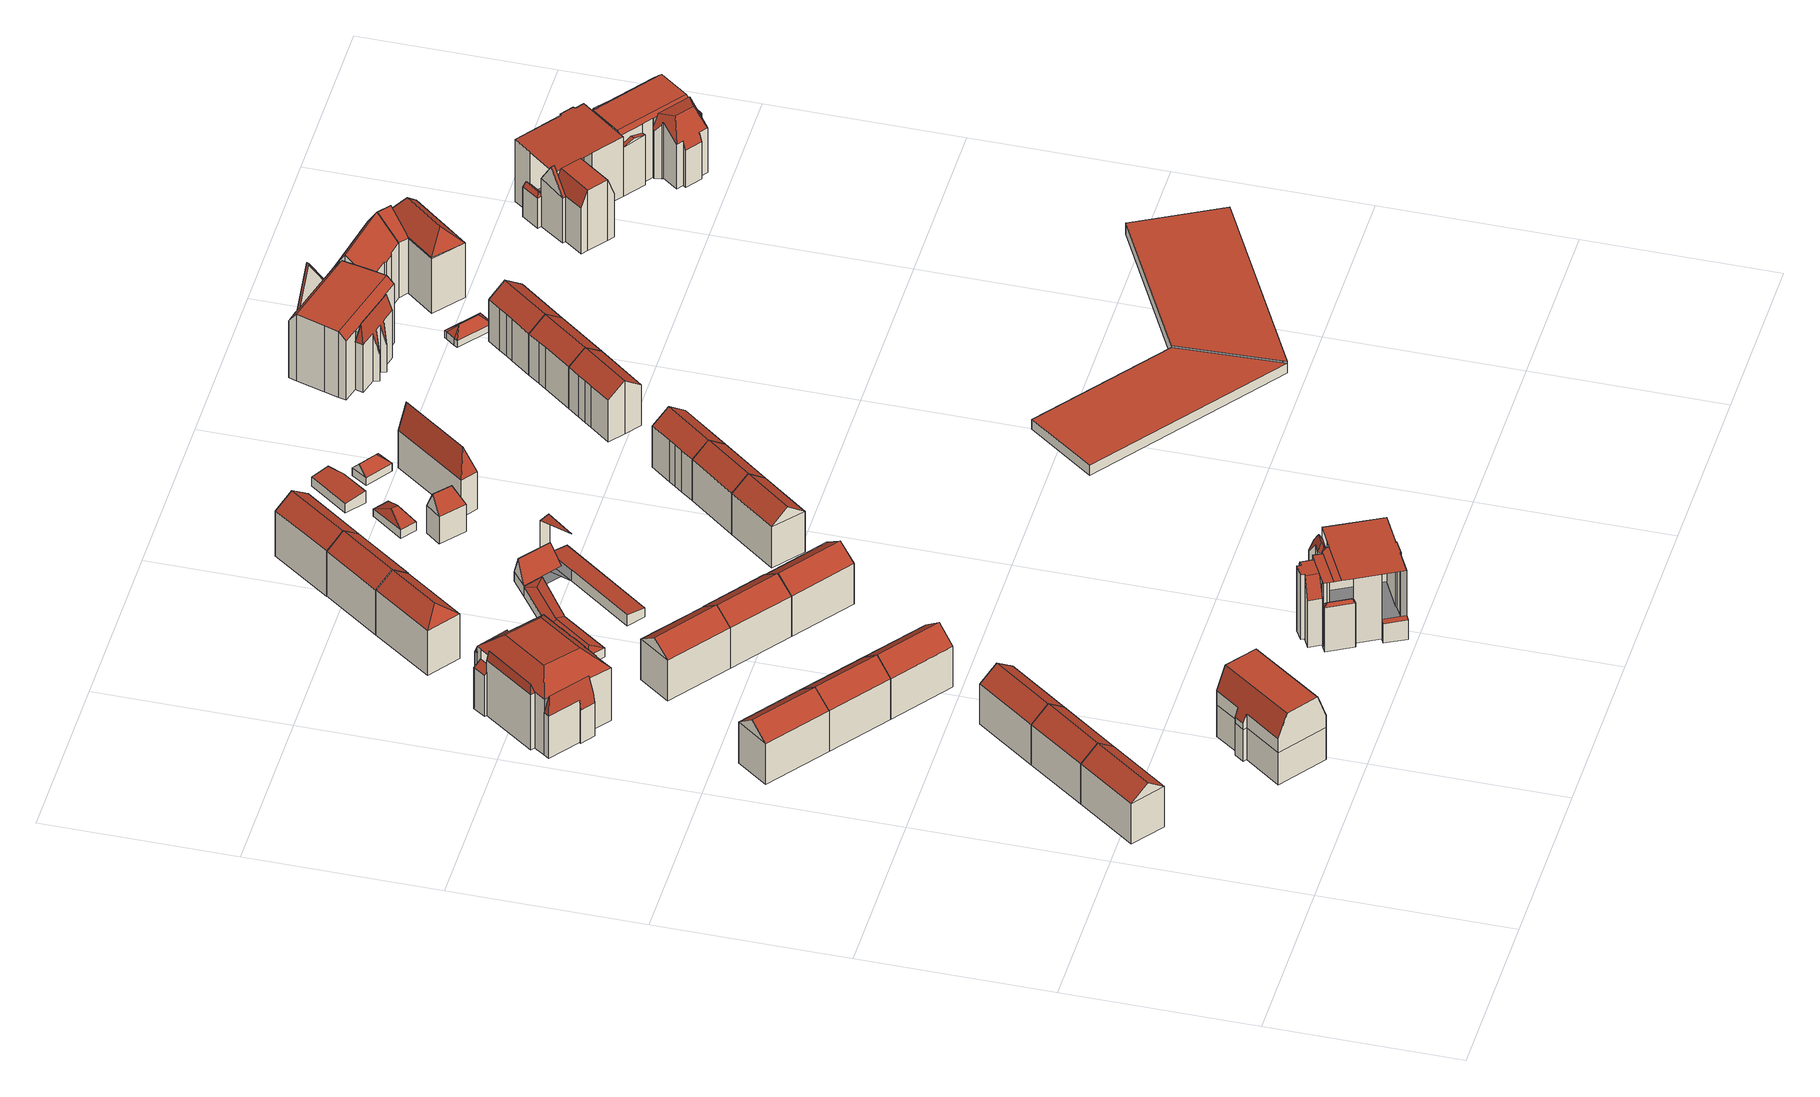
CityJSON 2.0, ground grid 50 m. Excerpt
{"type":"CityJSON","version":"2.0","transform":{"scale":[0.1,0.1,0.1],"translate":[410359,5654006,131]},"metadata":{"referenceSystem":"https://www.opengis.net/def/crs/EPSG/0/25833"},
"CityObjects":{
"building1":{"type":"Building","attributes":{"Dachtyp_tdc":"tdcGableRoof","Gemeindeschluessel":14612000,"Dachneigung":36.2,"QualitaetDacherkennung":85,"Geometrietyp2DReferenz":"3000","measuredHeight":16.13,"function":"31001_9998","roofType":"3100"},"geometry":[{"type":"Solid","lod":"2","boundaries":[[[[0,1,2,3]],[[1,4,5,2]],[[4,6,7,5]],[[6,0,3,7]],[[4,1,8]],[[0,6,9]],[[1,0,9,8]],[[6,4,8,9]],[[3,2,5,7]]]],"semantics":{"surfaces":[{"type":"WallSurface"},{"type":"RoofSurface"},{"type":"GroundSurface"}],"values":[[0,0,0,0,0,0,1,1,2]]}}]},
"building2":{"type":"Building","attributes":{"Dachtyp_tdc":"tdcGableRoof","Gemeindeschluessel":14612000,"Dachneigung":36.08,"QualitaetDacherkennung":81,"Geometrietyp2DReferenz":"3000","measuredHeight":16.12,"function":"31001_9998","roofType":"3100"},"geometry":[{"type":"Solid","lod":"2","boundaries":[[[[1,10,11,2]],[[10,12,13,11]],[[12,4,5,13]],[[4,1,2,5]],[[12,10,14]],[[1,4,8]],[[10,1,8,14]],[[4,12,14,8]],[[2,11,13,5]]]],"semantics":{"surfaces":[{"type":"WallSurface"},{"type":"RoofSurface"},{"type":"GroundSurface"}],"values":[[0,0,0,0,0,0,1,1,2]]}}]},
"building3":{"type":"Building","attributes":{"Dachtyp_tdc":"tdcFreeFormRoof","Gemeindeschluessel":14612000,"Dachneigung":0.012,"QualitaetDacherkennung":54,"Geometrietyp2DReferenz":"3000","measuredHeight":20.59,"function":"31001_9998","roofType":"5000"},"geometry":[{"type":"Solid","lod":"2","boundaries":[[[[15,16,17,18]],[[16,19,20,17]],[[19,21,22,20]],[[21,23,24,22]],[[23,25,26,24]],[[25,27,28,26]],[[27,29,30,28]],[[29,31,32,30]],[[31,33,34,32]],[[33,35,36,34]],[[35,37,38,36]],[[37,15,18,38]],[[39,40,41,42,43,44,45,46]],[[47,48,49,50,51,52,53,19]],[[50,43,42,51]],[[19,53,21]],[[21,53,52,23]],[[23,52,51,42,41,25]],[[37,49,48,15]],[[35,44,43,50,49,37]],[[15,48,47,16]],[[16,47,19]],[[31,46,45,33]],[[29,39,46,31]],[[33,45,44,35]],[[25,41,40,27]],[[27,40,39,29]],[[18,17,20,22,24,26,28,30,32,34,36,38]]]],"semantics":{"surfaces":[{"type":"WallSurface"},{"type":"RoofSurface"},{"type":"GroundSurface"}],"values":[[0,0,0,0,0,0,0,0,0,0,0,0,1,1,1,0,0,0,0,0,0,0,0,0,0,0,0,2]]}}]},
"building4":{"type":"Building","attributes":{"Dachtyp_tdc":"tdcGableRoof","Gemeindeschluessel":14612000,"Dachneigung":37.92,"QualitaetDacherkennung":75,"Geometrietyp2DReferenz":"3000","measuredHeight":16.54,"function":"31001_9998","roofType":"3100"},"geometry":[{"type":"Solid","lod":"2","boundaries":[[[[54,55,56,57]],[[55,58,59,56]],[[58,60,61,59]],[[60,54,57,61]],[[58,55,62]],[[54,60,63]],[[55,54,63,62]],[[60,58,62,63]],[[57,56,59,61]]]],"semantics":{"surfaces":[{"type":"WallSurface"},{"type":"RoofSurface"},{"type":"GroundSurface"}],"values":[[0,0,0,0,0,0,1,1,2]]}}]},
"building5":{"type":"Building","attributes":{"Dachtyp_tdc":"tdcGableRoof","Gemeindeschluessel":14612000,"Dachneigung":35.98,"QualitaetDacherkennung":76,"Geometrietyp2DReferenz":"3000","measuredHeight":16.14,"function":"31001_9998","roofType":"3100"},"geometry":[{"type":"Solid","lod":"2","boundaries":[[[[10,64,65,11]],[[64,66,67,65]],[[66,12,13,67]],[[12,10,11,13]],[[66,64,68]],[[10,12,69]],[[64,10,69,68]],[[12,66,68,69]],[[11,65,67,13]]]],"semantics":{"surfaces":[{"type":"WallSurface"},{"type":"RoofSurface"},{"type":"GroundSurface"}],"values":[[0,0,0,0,0,0,1,1,2]]}}]},
"building6":{"type":"Building","attributes":{"Dachtyp_tdc":"tdcGableRoof","Gemeindeschluessel":14612000,"Dachneigung":37.83,"QualitaetDacherkennung":79,"Geometrietyp2DReferenz":"3000","measuredHeight":16.52,"function":"31001_9998","roofType":"3100"},"geometry":[{"type":"Solid","lod":"2","boundaries":[[[[60,70,71,61]],[[70,72,73,71]],[[72,74,57,73]],[[74,60,61,57]],[[72,70,75]],[[60,74,76]],[[70,60,76,75]],[[74,72,75,76]],[[61,71,73,57]]]],"semantics":{"surfaces":[{"type":"WallSurface"},{"type":"RoofSurface"},{"type":"GroundSurface"}],"values":[[0,0,0,0,0,0,1,1,2]]}}]},
"building7":{"type":"Building","attributes":{"Gemeindeschluessel":14612000,"Geometrietyp2DReferenz":"3000","function":"31001_9998","roofType":"9999"},"children":["building7-1","building7-2","building7-3","building7-4","building7-5"]},
"building7-1":{"type":"BuildingPart","attributes":{"Dachtyp_tdc":"tdcPolyFlatRoof","Dachneigung":38.33,"QualitaetDacherkennung":28,"Geometrietyp2DReferenz":"3000","measuredHeight":14.2,"roofType":"2100"},"parents":["building7"],"geometry":[{"type":"MultiSurface","lod":"2","boundaries":[[[77,78,79,80]],[[81,82,83,84]],[[82,77,80,83]],[[82,81,85,78,77]],[[80,79,86,84,83]]],"semantics":{"surfaces":[{"type":"WallSurface"},{"type":"RoofSurface"},{"type":"GroundSurface"}],"values":[0,0,0,1,2]}}]},
"building7-2":{"type":"BuildingPart","attributes":{"Dachtyp_tdc":"tdcFreeFormRoof","Dachneigung":75.48,"QualitaetDacherkennung":21,"Geometrietyp2DReferenz":"3000","measuredHeight":19.53,"roofType":"5000"},"parents":["building7"],"geometry":[{"type":"MultiSurface","lod":"2","boundaries":[[[87,88,89,90]],[[88,91,81,84,89]],[[92,91,88,93]],[[93,88,87]],[[87,94,92,93]],[[91,92,94]],[[89,84,86,90]]],"semantics":{"surfaces":[{"type":"WallSurface"},{"type":"RoofSurface"},{"type":"GroundSurface"}],"values":[0,0,1,1,1,0,2]}}]},
"building7-3":{"type":"BuildingPart","attributes":{"Dachtyp_tdc":"tdcFreeFormRoof","Dachneigung":81.2,"QualitaetDacherkennung":22,"Geometrietyp2DReferenz":"3000","measuredHeight":18.34,"roofType":"5000"},"parents":["building7"],"geometry":[{"type":"MultiSurface","lod":"2","boundaries":[[[95,96,97,98]],[[96,99,100,97]],[[99,101,102,100]],[[101,103,104,102]],[[105,106,107,108]],[[106,95,98,107]],[[103,101,109]],[[101,99,96,95,106,110,109]],[[106,105,110]],[[105,103,109,110]],[[98,97,100,102,104,108,107]]],"semantics":{"surfaces":[{"type":"WallSurface"},{"type":"RoofSurface"},{"type":"GroundSurface"}],"values":[0,0,0,0,0,0,1,1,1,1,2]}}]},
"building7-4":{"type":"BuildingPart","attributes":{"Dachtyp_tdc":"tdcCutTentRoof","Dachneigung":2.77,"QualitaetDacherkennung":25,"Geometrietyp2DReferenz":"3000","measuredHeight":21.3,"roofType":"9999"},"parents":["building7"],"geometry":[{"type":"MultiSurface","lod":"2","boundaries":[[[111,87,90]],[[112,79,78]],[[112,113,114,79]],[[113,115,114]],[[116,117,118,119,120]],[[117,121,122,118]],[[121,123,124,122]],[[123,125,126,124]],[[125,127,128,126]],[[127,129,130,128]],[[129,131,132,130]],[[131,133,134,132]],[[133,135,136,134]],[[135,137,138,136]],[[137,139,140,138]],[[139,141,142,140]],[[141,143,144,142]],[[143,145,146,144]],[[145,147,105,108,146]],[[148,111,90,104,103]],[[113,112,149,111,148,150,151]],[[117,116,113,151,152]],[[145,143,141,139,137,135,133,131,129,127,125,123,121,117,152,153]],[[148,147,145,153,150]],[[153,152,151,150]],[[90,86,79,114,119,118,122,124,126,128,130,132,134,136,138,140,142,144,146,108,104]]],"semantics":{"surfaces":[{"type":"WallSurface"},{"type":"RoofSurface"},{"type":"GroundSurface"}],"values":[0,0,0,0,0,0,0,0,0,0,0,0,0,0,0,0,0,0,0,0,1,1,1,1,1,2]}}]},
"building7-5":{"type":"BuildingPart","attributes":{"Dachtyp_tdc":"tdcFreeFormRoof","Dachneigung":77.14,"QualitaetDacherkennung":26,"Geometrietyp2DReferenz":"3000","measuredHeight":16.93,"roofType":"5000"},"parents":["building7"],"geometry":[{"type":"MultiSurface","lod":"2","boundaries":[[[154,120,119,155]],[[115,156,157,114]],[[156,154,155,157]],[[158,120,154]],[[159,158,154,156]],[[156,115,159]],[[115,120,158,159]],[[155,119,114,157]]],"semantics":{"surfaces":[{"type":"WallSurface"},{"type":"RoofSurface"},{"type":"GroundSurface"}],"values":[0,0,0,1,1,1,1,2]}}]},
"building8":{"type":"Building","attributes":{"Dachtyp_tdc":"tdcGableRoof","Gemeindeschluessel":14612000,"Dachneigung":37.75,"QualitaetDacherkennung":77,"Geometrietyp2DReferenz":"3000","measuredHeight":16.49,"function":"31001_9998","roofType":"3100"},"geometry":[{"type":"Solid","lod":"2","boundaries":[[[[160,70,75,161]],[[72,162,161,75]],[[163,164,165,166]],[[70,160,164,163]],[[160,162,165,164]],[[162,72,166,165]],[[72,70,163,166]],[[162,160,161]],[[70,72,75]]]],"semantics":{"surfaces":[{"type":"RoofSurface"},{"type":"GroundSurface"},{"type":"WallSurface"}],"values":[[0,0,1,2,2,2,2,2,2]]}}]},
"building9":{"type":"Building","attributes":{"Dachtyp_tdc":"tdcGableRoof","Gemeindeschluessel":14612000,"Dachneigung":35.95,"QualitaetDacherkennung":75,"Geometrietyp2DReferenz":"3000","measuredHeight":16.23,"function":"31001_9998","roofType":"3100"},"geometry":[{"type":"Solid","lod":"2","boundaries":[[[[167,168,169,170]],[[168,171,172,169]],[[171,173,174,172]],[[173,167,170,174]],[[171,168,175]],[[167,173,176]],[[168,167,176,175]],[[173,171,175,176]],[[170,169,172,174]]]],"semantics":{"surfaces":[{"type":"WallSurface"},{"type":"RoofSurface"},{"type":"GroundSurface"}],"values":[[0,0,0,0,0,0,1,1,2]]}}]},
"building10":{"type":"Building","attributes":{"Gemeindeschluessel":14612000,"Geometrietyp2DReferenz":"3000","function":"31001_9998","roofType":"9999"},"children":["building10-1","building10-2","building10-3","building10-4","building10-5","building10-6","building10-7"]},
"building10-1":{"type":"BuildingPart","attributes":{"Dachtyp_tdc":"tdcPolyFlatRoof","Dachneigung":0,"QualitaetDacherkennung":48,"Geometrietyp2DReferenz":"3000","measuredHeight":19.96,"roofType":"1000"},"parents":["building10"],"geometry":[{"type":"MultiSurface","lod":"2","boundaries":[[[177,178,179,180]],[[178,181,182,179]],[[181,183,184,182]],[[183,185,186,184]],[[185,187,188,189,186]],[[190,191,192,193,194,195]],[[196,197,198,199,200]],[[201,177,180,202,203]],[[201,197,196,204,191,190,187,185,183,181,178,177]],[[180,179,182,184,186,189,194,193,205,200,199,202]]],"semantics":{"surfaces":[{"type":"WallSurface"},{"type":"RoofSurface"},{"type":"GroundSurface"}],"values":[0,0,0,0,0,0,0,0,1,2]}}]},
"building10-2":{"type":"BuildingPart","attributes":{"Dachtyp_tdc":"tdcFreeFormRoof","Dachneigung":66.19,"QualitaetDacherkennung":8,"Geometrietyp2DReferenz":"3000","measuredHeight":18.78,"roofType":"5000"},"parents":["building10"],"geometry":[{"type":"MultiSurface","lod":"2","boundaries":[[[206,207,208,209]],[[207,210,211,208]],[[210,212,213,211]],[[212,214,215,213]],[[214,203,202,215]],[[198,216,217,199]],[[216,206,209,217]],[[203,214,218]],[[214,212,210,207,206,219,218]],[[206,216,220,219]],[[216,198,220]],[[198,203,218,219,220]],[[209,208,211,213,215,202,199,217]]],"semantics":{"surfaces":[{"type":"WallSurface"},{"type":"RoofSurface"},{"type":"GroundSurface"}],"values":[0,0,0,0,0,0,0,1,1,1,1,1,2]}}]},
"building10-3":{"type":"BuildingPart","attributes":{"Dachtyp_tdc":"tdcPolyFlatRoof","Dachneigung":0,"QualitaetDacherkennung":43,"Geometrietyp2DReferenz":"3000","measuredHeight":19.98,"roofType":"1000"},"parents":["building10"],"geometry":[{"type":"MultiSurface","lod":"2","boundaries":[[[221,222,223,224,225,226]],[[227,228,229,230,231]],[[232,228,227,233,234,222,221]],[[225,224,235,236,230,229,237]]],"semantics":{"surfaces":[{"type":"WallSurface"},{"type":"RoofSurface"},{"type":"GroundSurface"}],"values":[0,0,1,2]}}]},
"building10-4":{"type":"BuildingPart","attributes":{"Dachtyp_tdc":"tdcPolyFlatRoof","Dachneigung":0,"QualitaetDacherkennung":35,"Geometrietyp2DReferenz":"3000","measuredHeight":19.99,"roofType":"1000"},"parents":["building10"],"geometry":[{"type":"MultiSurface","lod":"2","boundaries":[[[238,239,229,228]],[[238,240,241,239]],[[240,196,200,241]],[[196,240,238,228,232,204]],[[205,237,229,239,241,200]]],"semantics":{"surfaces":[{"type":"WallSurface"},{"type":"RoofSurface"},{"type":"GroundSurface"}],"values":[0,0,0,1,2]}}]},
"building10-5":{"type":"BuildingPart","attributes":{"Dachtyp_tdc":"tdcFreeFormRoof","Dachneigung":51.28,"QualitaetDacherkennung":15,"Geometrietyp2DReferenz":"3000","measuredHeight":14.58,"roofType":"5000"},"parents":["building10"],"geometry":[{"type":"MultiSurface","lod":"2","boundaries":[[[242,226,225,243]],[[192,244,245,193]],[[244,242,243,245]],[[246,244,192]],[[247,246,192,248,249,226]],[[247,226,242]],[[246,247,242,244]],[[243,225,237,205,193,245]]],"semantics":{"surfaces":[{"type":"WallSurface"},{"type":"RoofSurface"},{"type":"GroundSurface"}],"values":[0,0,0,1,1,1,1,2]}}]},
"building10-6":{"type":"BuildingPart","attributes":{"Dachtyp_tdc":"tdcCutGableRoof","Dachneigung":0.465,"QualitaetDacherkennung":55,"Geometrietyp2DReferenz":"3000","measuredHeight":19.99,"roofType":"9999"},"parents":["building10"],"geometry":[{"type":"MultiSurface","lod":"2","boundaries":[[[250,251,252,253]],[[251,254,255,252]],[[254,256,257,255]],[[256,231,230,257]],[[223,258,259,224]],[[258,260,261,259]],[[260,262,263,261]],[[262,264,265,263]],[[264,250,253,265]],[[260,258,223,266]],[[233,231,256,254]],[[266,234,233,254,251,250,264,262,260]],[[253,252,255,257,230,236,235,224,259,261,263,265]]],"semantics":{"surfaces":[{"type":"WallSurface"},{"type":"RoofSurface"},{"type":"GroundSurface"}],"values":[0,0,0,0,0,0,0,0,0,1,1,1,2]}}]},
"building10-7":{"type":"BuildingPart","attributes":{"Dachtyp_tdc":"tdcPolyFlatRoof","Dachneigung":0,"QualitaetDacherkennung":62,"Geometrietyp2DReferenz":"3000","measuredHeight":6.08,"roofType":"1000"},"parents":["building10"],"geometry":[{"type":"MultiSurface","lod":"2","boundaries":[[[267,195,194,268]],[[195,267,269,188]],[[189,270,268,194]],[[188,269,270,189]],[[269,267,268,270]]],"semantics":{"surfaces":[{"type":"WallSurface"},{"type":"RoofSurface"},{"type":"GroundSurface"}],"values":[0,1,2,0,0]}}]},
"building11":{"type":"Building","attributes":{"Dachtyp_tdc":"tdcGableRoof","Gemeindeschluessel":14612000,"Dachneigung":35.86,"QualitaetDacherkennung":79,"Geometrietyp2DReferenz":"3000","measuredHeight":16.24,"function":"31001_9998","roofType":"3100"},"geometry":[{"type":"Solid","lod":"2","boundaries":[[[[271,272,273,174]],[[272,274,275,273]],[[274,167,170,275]],[[167,271,174,170]],[[274,272,276]],[[271,167,277]],[[272,271,277,276]],[[167,274,276,277]],[[174,273,275,170]]]],"semantics":{"surfaces":[{"type":"WallSurface"},{"type":"RoofSurface"},{"type":"GroundSurface"}],"values":[[0,0,0,0,0,0,1,1,2]]}}]},
"building12":{"type":"Building","attributes":{"Dachtyp_tdc":"tdcHipAndGableRoof","Gemeindeschluessel":14612000,"Dachneigung":36.67,"QualitaetDacherkennung":75,"Geometrietyp2DReferenz":"3000","measuredHeight":17.46,"function":"31001_9998","roofType":"5000"},"geometry":[{"type":"Solid","lod":"2","boundaries":[[[[278,279,280,281]],[[279,282,283,280]],[[282,284,285,283]],[[284,278,281,285]],[[282,279,286]],[[278,284,287]],[[279,278,287,286]],[[284,282,286,287]],[[281,280,283,285]]]],"semantics":{"surfaces":[{"type":"WallSurface"},{"type":"RoofSurface"},{"type":"GroundSurface"}],"values":[[0,0,0,0,1,0,1,1,2]]}}]},
"building13":{"type":"Building","attributes":{"Dachtyp_tdc":"tdcGableRoof","Gemeindeschluessel":14612000,"Dachneigung":35.99,"QualitaetDacherkennung":77,"Geometrietyp2DReferenz":"3000","measuredHeight":16.27,"function":"31001_9998","roofType":"3100"},"geometry":[{"type":"Solid","lod":"2","boundaries":[[[[288,289,290,273]],[[289,291,292,290]],[[291,274,275,292]],[[274,288,273,275]],[[291,289,293]],[[288,274,294]],[[289,288,294,293]],[[274,291,293,294]],[[273,290,292,275]]]],"semantics":{"surfaces":[{"type":"WallSurface"},{"type":"RoofSurface"},{"type":"GroundSurface"}],"values":[[0,0,0,0,0,0,1,1,2]]}}]},
"building14":{"type":"Building","attributes":{"Gemeindeschluessel":14612000,"Geometrietyp2DReferenz":"3000","function":"31001_2463","roofType":"9999"},"children":["building14-1","building14-2","building14-3","building14-4"]},
"building14-1":{"type":"BuildingPart","attributes":{"Dachtyp_tdc":"tdcPolyFlatRoof","Dachneigung":6.34,"QualitaetDacherkennung":72,"Geometrietyp2DReferenz":"3000","measuredHeight":3.36,"roofType":"2100"},"parents":["building14"],"geometry":[{"type":"MultiSurface","lod":"2","boundaries":[[[295,296,297,298]],[[296,299,300,297]],[[301,302,303,304]],[[302,295,298,303]],[[302,301,299,296,295]],[[298,297,300,304,303]]],"semantics":{"surfaces":[{"type":"WallSurface"},{"type":"RoofSurface"},{"type":"GroundSurface"}],"values":[0,0,0,0,1,2]}}]},
"building14-2":{"type":"BuildingPart","attributes":{"Dachtyp_tdc":"tdcGableRoof","Dachneigung":63.81,"QualitaetDacherkennung":4,"Geometrietyp2DReferenz":"3000","measuredHeight":9.2,"roofType":"3100"},"parents":["building14"],"geometry":[{"type":"MultiSurface","lod":"2","boundaries":[[[305,306,307,308]],[[309,305,308,310,311]],[[305,309,312]],[[306,305,312,313]],[[309,314,313,312]],[[308,307,315,316,310]]],"semantics":{"surfaces":[{"type":"WallSurface"},{"type":"RoofSurface"},{"type":"GroundSurface"}],"values":[0,0,0,1,1,2]}}]},
"building14-3":{"type":"BuildingPart","attributes":{"Dachtyp_tdc":"tdcFreeFormRoof","Dachneigung":60.75,"QualitaetDacherkennung":5,"Geometrietyp2DReferenz":"3000","measuredHeight":16.54,"roofType":"5000"},"parents":["building14"],"geometry":[{"type":"MultiSurface","lod":"2","boundaries":[[[317,318,301,304,307,306]],[[319,320,318]],[[319,318,317]],[[319,317,320]],[[307,304,300,315]]],"semantics":{"surfaces":[{"type":"WallSurface"},{"type":"RoofSurface"},{"type":"GroundSurface"}],"values":[0,1,1,1,2]}}]},
"building14-4":{"type":"BuildingPart","attributes":{"Dachtyp_tdc":"tdcFreeFormRoof","Dachneigung":11.65,"QualitaetDacherkennung":31,"Geometrietyp2DReferenz":"3000","measuredHeight":3.39,"roofType":"5000"},"parents":["building14"],"geometry":[{"type":"MultiSurface","lod":"2","boundaries":[[[321,322,323,324]],[[322,325,326,323]],[[325,311,310,326]],[[327,328,329,316]],[[328,321,324,329]],[[330,331,328,327]],[[330,327,311]],[[332,331,330,311,325]],[[333,332,325,322]],[[333,322,321]],[[331,332,333,321,328]],[[324,323,326,310,316,329]]],"semantics":{"surfaces":[{"type":"WallSurface"},{"type":"RoofSurface"},{"type":"GroundSurface"}],"values":[0,0,0,0,0,1,1,1,1,1,1,2]}}]},
"building15":{"type":"Building","attributes":{"Dachtyp_tdc":"tdcGableRoof","Gemeindeschluessel":14612000,"Dachneigung":36.76,"QualitaetDacherkennung":78,"Geometrietyp2DReferenz":"3000","measuredHeight":17.46,"function":"31001_9998","roofType":"3100"},"geometry":[{"type":"Solid","lod":"2","boundaries":[[[[334,335,336,285]],[[335,337,338,336]],[[337,339,281,338]],[[339,334,285,281]],[[337,335,340]],[[334,339,287]],[[335,334,287,340]],[[339,337,340,287]],[[285,336,338,281]]]],"semantics":{"surfaces":[{"type":"WallSurface"},{"type":"RoofSurface"},{"type":"GroundSurface"}],"values":[[0,0,0,0,0,0,1,1,2]]}}]},
"building16":{"type":"Building","attributes":{"Dachtyp_tdc":"tdcGableRoof","Gemeindeschluessel":14612000,"Dachneigung":36.75,"QualitaetDacherkennung":78,"Geometrietyp2DReferenz":"3000","measuredHeight":17.68,"function":"31001_9998","roofType":"3100"},"geometry":[{"type":"Solid","lod":"2","boundaries":[[[[341,342,343,344]],[[342,345,346,343]],[[345,337,347,346]],[[337,341,344,347]],[[345,342,348]],[[341,337,349]],[[342,341,349,348]],[[337,345,348,349]],[[344,343,346,347]]]],"semantics":{"surfaces":[{"type":"WallSurface"},{"type":"RoofSurface"},{"type":"GroundSurface"}],"values":[[0,0,0,0,0,0,1,1,2]]}}]},
"building17":{"type":"Building","attributes":{"Dachtyp_tdc":"tdcGableRoof","Gemeindeschluessel":14612000,"Dachneigung":37.6,"QualitaetDacherkennung":77,"Geometrietyp2DReferenz":"3000","measuredHeight":16.32,"function":"31001_9998","roofType":"3100"},"geometry":[{"type":"Solid","lod":"2","boundaries":[[[[350,351,352,353]],[[351,354,355,352]],[[354,356,357,355]],[[356,350,353,357]],[[354,351,358]],[[350,356,359]],[[351,350,359,358]],[[356,354,358,359]],[[353,352,355,357]]]],"semantics":{"surfaces":[{"type":"WallSurface"},{"type":"RoofSurface"},{"type":"GroundSurface"}],"values":[[0,0,0,0,0,0,1,1,2]]}}]},
"building18":{"type":"Building","attributes":{"Dachtyp_tdc":"tdcFreeFormRoof","Gemeindeschluessel":14612000,"Dachneigung":64.68,"QualitaetDacherkennung":3,"Geometrietyp2DReferenz":"3000","measuredHeight":13.7,"function":"31001_2463","roofType":"5000"},"geometry":[{"type":"Solid","lod":"2","boundaries":[[[[360,361,362,363]],[[361,364,365,362]],[[364,366,367,365]],[[366,360,363,367]],[[368,366,364]],[[369,368,364,361]],[[369,361,360]],[[368,369,360,366]],[[363,362,365,367]]]],"semantics":{"surfaces":[{"type":"WallSurface"},{"type":"RoofSurface"},{"type":"GroundSurface"}],"values":[[0,0,0,0,1,1,0,1,2]]}}]},
"building19":{"type":"Building","attributes":{"Dachtyp_tdc":"tdcHipRoof","Gemeindeschluessel":14612000,"Dachneigung":22.83,"QualitaetDacherkennung":14,"Geometrietyp2DReferenz":"3000","measuredHeight":4.86,"function":"31001_2463","roofType":"3200"},"geometry":[{"type":"Solid","lod":"2","boundaries":[[[[370,371,372,373]],[[371,374,375,372]],[[374,376,377,375]],[[376,370,373,377]],[[374,371,378]],[[370,376,379]],[[371,370,379,378]],[[376,374,378,379]],[[373,372,375,377]]]],"semantics":{"surfaces":[{"type":"WallSurface"},{"type":"RoofSurface"},{"type":"GroundSurface"}],"values":[[0,0,0,0,1,1,1,1,2]]}}]},
"building20":{"type":"Building","attributes":{"Dachtyp_tdc":"tdcFreeFormRoof","Gemeindeschluessel":14612000,"Dachneigung":37.55,"QualitaetDacherkennung":79,"Geometrietyp2DReferenz":"3000","measuredHeight":16.33,"function":"31001_9998","roofType":"5000"},"geometry":[{"type":"Solid","lod":"2","boundaries":[[[[354,351,352,355]],[[351,380,381,352]],[[380,382,383,381]],[[382,384,385,383]],[[384,354,355,385]],[[358,386,380,351]],[[354,384,382,386,358]],[[382,380,386]],[[351,354,358]],[[355,352,381,383,385]]]],"semantics":{"surfaces":[{"type":"WallSurface"},{"type":"RoofSurface"},{"type":"GroundSurface"}],"values":[[0,0,0,0,0,1,1,0,0,2]]}}]},
"building21":{"type":"Building","attributes":{"Dachtyp_tdc":"tdcFreeFormRoof","Gemeindeschluessel":14612000,"Dachneigung":71.72,"QualitaetDacherkennung":3,"Geometrietyp2DReferenz":"3000","measuredHeight":19.02,"function":"31001_2463","roofType":"5000"},"geometry":[{"type":"Solid","lod":"2","boundaries":[[[[387,388,389,390]],[[388,391,392,389]],[[391,393,394,392]],[[393,387,390,394]],[[395,396,393,391]],[[395,391,388]],[[396,395,388,387]],[[396,387,393]],[[390,389,392,394]]]],"semantics":{"surfaces":[{"type":"WallSurface"},{"type":"RoofSurface"},{"type":"GroundSurface"}],"values":[[0,0,0,0,1,0,1,1,2]]}}]},
"building22":{"type":"Building","attributes":{"Dachtyp_tdc":"tdcPolyFlatRoof","Gemeindeschluessel":14612000,"Dachneigung":7.14,"QualitaetDacherkennung":56,"Geometrietyp2DReferenz":"3000","measuredHeight":3.6,"function":"31001_2463","roofType":"2100"},"geometry":[{"type":"Solid","lod":"2","boundaries":[[[[397,398,399,400]],[[398,401,402,399]],[[401,403,404,402]],[[403,405,406,404]],[[405,397,400,406]],[[405,403,401,398,397]],[[400,399,402,404,406]]]],"semantics":{"surfaces":[{"type":"WallSurface"},{"type":"RoofSurface"},{"type":"GroundSurface"}],"values":[[0,0,0,0,0,1,2]]}}]},
"building23":{"type":"Building","attributes":{"Dachtyp_tdc":"tdcGableRoof","Gemeindeschluessel":14612000,"Dachneigung":37.49,"QualitaetDacherkennung":76,"Geometrietyp2DReferenz":"3000","measuredHeight":16.34,"function":"31001_9998","roofType":"3100"},"geometry":[{"type":"Solid","lod":"2","boundaries":[[[[384,407,383,385]],[[407,408,409,383]],[[408,380,381,409]],[[380,410,411,381]],[[410,412,413,411]],[[412,414,415,413]],[[414,416,417,415]],[[416,418,419,417]],[[418,420,421,419]],[[420,422,423,421]],[[422,384,385,423]],[[418,416,414,412,410,380,408]],[[408,407,384,422,420,418]],[[385,383,409,381,411,413,415,417,419,421,423]]]],"semantics":{"surfaces":[{"type":"WallSurface"},{"type":"RoofSurface"},{"type":"GroundSurface"}],"values":[[0,0,0,0,0,0,0,0,0,0,0,1,1,2]]}}]},
"building24":{"type":"Building","attributes":{"Dachtyp_tdc":"tdcFreeFormRoof","Gemeindeschluessel":14612000,"Dachneigung":47.15,"QualitaetDacherkennung":12,"Geometrietyp2DReferenz":"3000","measuredHeight":5.01,"function":"31001_2463","roofType":"5000"},"geometry":[{"type":"Solid","lod":"2","boundaries":[[[[424,425,426,427]],[[425,428,429,426]],[[428,430,431,429]],[[430,424,427,431]],[[432,430,428]],[[433,432,428,425]],[[433,425,424]],[[432,433,424,430]],[[427,426,429,431]]]],"semantics":{"surfaces":[{"type":"WallSurface"},{"type":"RoofSurface"},{"type":"GroundSurface"}],"values":[[0,0,0,0,1,1,0,1,2]]}}]},
"building25":{"type":"Building","attributes":{"Dachtyp_tdc":"tdcGableRoof","Gemeindeschluessel":14612000,"Dachneigung":36.65,"QualitaetDacherkennung":76,"Geometrietyp2DReferenz":"3000","measuredHeight":16.37,"function":"31001_9998","roofType":"3100"},"geometry":[{"type":"Solid","lod":"2","boundaries":[[[[434,435,436,437]],[[435,438,439,436]],[[438,440,441,439]],[[440,442,443,441]],[[442,444,445,443]],[[444,446,447,445]],[[446,448,449,447]],[[448,450,451,449]],[[450,434,437,451]],[[446,444,442,440,438,435,434]],[[434,450,448,446]],[[437,436,439,441,443,445,447,449,451]]]],"semantics":{"surfaces":[{"type":"WallSurface"},{"type":"RoofSurface"},{"type":"GroundSurface"}],"values":[[0,0,0,0,0,0,0,0,0,1,1,2]]}}]},
"building26":{"type":"Building","attributes":{"Dachtyp_tdc":"tdcFreeFormRoof","Gemeindeschluessel":14612000,"Dachneigung":36.65,"QualitaetDacherkennung":78,"Geometrietyp2DReferenz":"3000","measuredHeight":16.36,"function":"31001_9998","roofType":"5000"},"geometry":[{"type":"Solid","lod":"2","boundaries":[[[[444,452,453,445]],[[452,454,455,453]],[[454,456,457,455]],[[456,458,459,457]],[[458,460,461,459]],[[460,448,449,461]],[[448,446,447,449]],[[446,444,445,447]],[[460,458,446,448]],[[458,456,454,452,444,446]],[[445,453,455,457,459,461,449,447]]]],"semantics":{"surfaces":[{"type":"WallSurface"},{"type":"RoofSurface"},{"type":"GroundSurface"}],"values":[[0,0,0,0,0,0,0,0,1,1,2]]}}]},
"building27":{"type":"Building","attributes":{"Gemeindeschluessel":14612000,"Geometrietyp2DReferenz":"3000","function":"31001_9998","roofType":"9999"},"children":["building27-1","building27-2"]},
"building27-1":{"type":"BuildingPart","attributes":{"Dachtyp_tdc":"tdcPolyFlatRoof","Dachneigung":0,"QualitaetDacherkennung":100,"Geometrietyp2DReferenz":"3000","measuredHeight":3,"roofType":"1000"},"parents":["building27"],"geometry":[{"type":"MultiSurface","lod":"2","boundaries":[[[462,463,464,465]],[[463,466,467,464]],[[466,468,469,467]],[[468,466,463,462]],[[465,464,467,469]]],"semantics":{"surfaces":[{"type":"WallSurface"},{"type":"RoofSurface"},{"type":"GroundSurface"}],"values":[0,0,0,1,2]}}]},
"building27-2":{"type":"BuildingPart","attributes":{"Dachtyp_tdc":"tdcPolyFlatRoof","Dachneigung":0,"QualitaetDacherkennung":21,"Geometrietyp2DReferenz":"3000","measuredHeight":3.47,"roofType":"1000"},"parents":["building27"],"geometry":[{"type":"MultiSurface","lod":"2","boundaries":[[[470,471,472,473]],[[471,474,462,465,472]],[[475,470,473,469,468]],[[475,474,471,470]],[[473,472,465,469]]],"semantics":{"surfaces":[{"type":"WallSurface"},{"type":"RoofSurface"},{"type":"GroundSurface"}],"values":[0,0,0,1,2]}}]},
"building28":{"type":"Building","attributes":{"Gemeindeschluessel":14612000,"Geometrietyp2DReferenz":"3000","function":"31001_9998","roofType":"9999"},"children":["building28-1","building28-2","building28-3"]},
"building28-1":{"type":"BuildingPart","attributes":{"Dachtyp_tdc":"tdcGableRoof","Dachneigung":66.81,"QualitaetDacherkennung":6,"Geometrietyp2DReferenz":"3000","measuredHeight":28.04,"roofType":"3100"},"parents":["building28"],"geometry":[{"type":"MultiSurface","lod":"2","boundaries":[[[476,477,478,479]],[[477,480,481,478]],[[480,482,483,481]],[[480,477,484]],[[477,476,485,486,484]],[[482,480,484,486,487]],[[479,478,481,483]]],"semantics":{"surfaces":[{"type":"WallSurface"},{"type":"RoofSurface"},{"type":"GroundSurface"}],"values":[0,0,0,0,1,1,2]}}]},
"building28-2":{"type":"BuildingPart","attributes":{"Dachtyp_tdc":"tdcFreeFormRoof","Dachneigung":78.3,"QualitaetDacherkennung":16,"Geometrietyp2DReferenz":"3000","measuredHeight":20.05,"roofType":"5000"},"parents":["building28"],"geometry":[{"type":"MultiSurface","lod":"2","boundaries":[[[488,489,490,491]],[[489,492,493,490]],[[492,494,495,493]],[[494,496,497,495]],[[496,498,499,497]],[[498,500,501,499]],[[500,502,503,501]],[[504,505,506,507]],[[505,488,491,506]],[[502,500,508]],[[500,498,496,494,492,489,488,505,509,508]],[[505,504,509]],[[504,502,508,509]],[[491,490,493,495,497,499,501,503,507,506]]],"semantics":{"surfaces":[{"type":"WallSurface"},{"type":"RoofSurface"},{"type":"GroundSurface"}],"values":[0,0,0,0,0,0,0,0,0,1,1,1,1,2]}}]},
"building28-3":{"type":"BuildingPart","attributes":{"Dachtyp_tdc":"tdcCutGableRoof","Dachneigung":1.96,"QualitaetDacherkennung":61,"Geometrietyp2DReferenz":"3000","measuredHeight":20.64,"roofType":"9999"},"parents":["building28"],"geometry":[{"type":"MultiSurface","lod":"2","boundaries":[[[510,511,476,479,512]],[[513,514,515,483,482]],[[514,516,517,515]],[[516,518,519,517]],[[518,520,521,519]],[[520,522,523,521]],[[522,524,507,523]],[[524,504,507]],[[525,503,502]],[[525,526,527,503]],[[526,528,529,527]],[[528,530,531,529]],[[530,532,533,531]],[[532,510,512,533]],[[528,526,525,524,522,520]],[[516,514,513,487,485,511,510,532]],[[520,518,516,532,530,528]],[[512,479,483,515,517,519,521,523,507,503,527,529,531,533]]],"semantics":{"surfaces":[{"type":"WallSurface"},{"type":"RoofSurface"},{"type":"GroundSurface"}],"values":[0,0,0,0,0,0,0,0,0,0,0,0,0,0,1,1,1,2]}}]},
"building29":{"type":"Building","attributes":{"Dachtyp_tdc":"tdcFreeFormRoof","Gemeindeschluessel":14612000,"Dachneigung":36.94,"QualitaetDacherkennung":76,"Geometrietyp2DReferenz":"3000","measuredHeight":16.42,"function":"31001_9998","roofType":"5000"},"geometry":[{"type":"Solid","lod":"2","boundaries":[[[[534,458,535,536]],[[458,456,537,535]],[[456,538,539,537]],[[538,540,541,539]],[[540,542,543,541]],[[542,544,545,543]],[[544,546,547,545]],[[546,548,549,547]],[[548,534,536,549]],[[548,546,458,534]],[[546,544,542,540,538,456,458]],[[536,535,537,539,541,543,545,547,549]]]],"semantics":{"surfaces":[{"type":"WallSurface"},{"type":"RoofSurface"},{"type":"GroundSurface"}],"values":[[0,0,0,0,0,0,0,0,0,1,1,2]]}}]},
"building30":{"type":"Building","attributes":{"Dachtyp_tdc":"tdcFreeFormRoof","Gemeindeschluessel":14612000,"Dachneigung":41.79,"QualitaetDacherkennung":12,"Geometrietyp2DReferenz":"3000","measuredHeight":4.3,"function":"31001_9998","roofType":"5000"},"geometry":[{"type":"Solid","lod":"2","boundaries":[[[[550,551,552,553]],[[551,554,555,552]],[[554,556,557,555]],[[556,558,559,557]],[[558,560,561,559]],[[560,550,553,561]],[[562,560,558]],[[563,562,558,556]],[[554,563,556]],[[551,563,554]],[[563,551,550]],[[562,563,550,560]],[[553,552,555,557,559,561]]]],"semantics":{"surfaces":[{"type":"WallSurface"},{"type":"RoofSurface"},{"type":"GroundSurface"}],"values":[[0,0,0,0,0,0,1,1,1,1,1,1,2]]}}]},
"building31":{"type":"Building","attributes":{"Dachtyp_tdc":"tdcGableRoof","Gemeindeschluessel":14612000,"Dachneigung":39.17,"QualitaetDacherkennung":67,"Geometrietyp2DReferenz":"3000","measuredHeight":22.36,"function":"31001_9998","roofType":"3100"},"geometry":[{"type":"Solid","lod":"2","boundaries":[[[[564,565,566,567]],[[565,568,569,566]],[[568,570,571,569]],[[570,572,573,571]],[[572,514,574,573]],[[514,575,576,574]],[[575,577,578,576]],[[577,579,580,578]],[[579,581,582,580]],[[581,564,567,582]],[[577,575,514,572]],[[572,570,568,565,564,581,579,577]],[[567,566,569,571,573,574,576,578,580,582]]]],"semantics":{"surfaces":[{"type":"WallSurface"},{"type":"RoofSurface"},{"type":"GroundSurface"}],"values":[[0,0,0,0,0,0,0,0,0,0,1,1,2]]}}]},
"building32":{"type":"Building","attributes":{"Gemeindeschluessel":14612000,"Geometrietyp2DReferenz":"3000","function":"31001_9998","roofType":"9999"},"children":["building32-1","building32-2"]},
"building32-1":{"type":"BuildingPart","attributes":{"Dachtyp_tdc":"tdcHipRoof","Dachneigung":47.16,"QualitaetDacherkennung":65,"Geometrietyp2DReferenz":"3000","measuredHeight":22.31,"roofType":"3200"},"parents":["building32"],"geometry":[{"type":"MultiSurface","lod":"2","boundaries":[[[583,584,585,586]],[[584,587,588,585]],[[589,590,591,592]],[[590,583,586,591]],[[593,583,594]],[[590,595,596]],[[583,590,596,594]],[[595,597,598,599,593,594,596]],[[584,593,599,587]],[[589,600,595,590]],[[583,593,584]],[[586,585,588,592,591]]],"semantics":{"surfaces":[{"type":"WallSurface"},{"type":"RoofSurface"},{"type":"GroundSurface"}],"values":[0,0,0,0,1,1,1,1,0,0,0,2]}}]},
"building32-2":{"type":"BuildingPart","attributes":{"Dachtyp_tdc":"tdcGableRoof","Dachneigung":37.29,"QualitaetDacherkennung":74,"Geometrietyp2DReferenz":"3000","measuredHeight":22.36,"roofType":"3100"},"parents":["building32"],"geometry":[{"type":"MultiSurface","lod":"2","boundaries":[[[601,600,589,592,576]],[[602,580,588,587]],[[602,601,576,580]],[[601,602,577]],[[600,601,577,603,597]],[[602,587,598,603,577]],[[576,592,588,580]]],"semantics":{"surfaces":[{"type":"WallSurface"},{"type":"RoofSurface"},{"type":"GroundSurface"}],"values":[0,0,0,0,1,1,2]}}]},
"building33":{"type":"Building","attributes":{"Gemeindeschluessel":14612000,"Geometrietyp2DReferenz":"3000","function":"31001_9998","roofType":"9999"},"children":["building33-1","building33-2","building33-3","building33-4"]},
"building33-1":{"type":"BuildingPart","attributes":{"Dachtyp_tdc":"tdcFreeFormRoof","Dachneigung":43.65,"QualitaetDacherkennung":10,"Geometrietyp2DReferenz":"3000","measuredHeight":10.17,"roofType":"5000"},"parents":["building33"],"geometry":[{"type":"MultiSurface","lod":"2","boundaries":[[[604,605,606,607]],[[608,609,610,611]],[[609,604,607,610]],[[612,605,613,614]],[[613,604,609,614]],[[614,609,608,612]],[[604,613,605]],[[607,606,615,611,610]]],"semantics":{"surfaces":[{"type":"WallSurface"},{"type":"RoofSurface"},{"type":"GroundSurface"}],"values":[0,0,0,1,1,1,0,2]}}]},
"building33-2":{"type":"BuildingPart","attributes":{"Dachtyp_tdc":"tdcCutGableRoof","Dachneigung":69.5,"QualitaetDacherkennung":50,"Geometrietyp2DReferenz":"3000","measuredHeight":18.65,"roofType":"9999"},"parents":["building33"],"geometry":[{"type":"MultiSurface","lod":"2","boundaries":[[[616,617,618,619]],[[617,620,618]],[[621,622,623,624]],[[622,625,626,623]],[[625,627,628,626]],[[627,629,630,628]],[[629,616,619,630]],[[631,632,633,634,617,616,629]],[[627,625,622,621,635,636]],[[629,627,636,631]],[[619,618,637,638,639,624,623,626,628,630]]],"semantics":{"surfaces":[{"type":"WallSurface"},{"type":"RoofSurface"},{"type":"GroundSurface"}],"values":[0,0,0,0,0,0,0,1,1,1,2]}}]},
"building33-3":{"type":"BuildingPart","attributes":{"Dachtyp_tdc":"tdcGableRoof","Dachneigung":58.13,"QualitaetDacherkennung":25,"Geometrietyp2DReferenz":"3000","measuredHeight":20.75,"roofType":"3100"},"parents":["building33"],"geometry":[{"type":"MultiSurface","lod":"2","boundaries":[[[620,640,641,618]],[[640,642,608,611,641]],[[642,640,643]],[[640,620,644,643]],[[645,642,643,644,646]],[[618,641,611,615,637]]],"semantics":{"surfaces":[{"type":"WallSurface"},{"type":"RoofSurface"},{"type":"GroundSurface"}],"values":[0,0,0,1,1,2]}}]},
"building33-4":{"type":"BuildingPart","attributes":{"Dachtyp_tdc":"tdcPolyFlatRoof","Dachneigung":2.85,"QualitaetDacherkennung":52,"Geometrietyp2DReferenz":"3000","measuredHeight":19.2,"roofType":"2100"},"parents":["building33"],"geometry":[{"type":"MultiSurface","lod":"2","boundaries":[[[647,648,649,606]],[[648,650,651,649]],[[650,652,653,651]],[[652,654,655,653]],[[654,656,657,655]],[[656,658,659,657]],[[658,660,661,659]],[[660,662,621,624,661]],[[647,606,605]],[[663,646,664,632,665,666,635,662,660,658,656,654,652,650,648,647]],[[649,651,653,655,657,659,661,624,639,638,637,615,606]]],"semantics":{"surfaces":[{"type":"WallSurface"},{"type":"RoofSurface"},{"type":"GroundSurface"}],"values":[0,0,0,0,0,0,0,0,0,1,2]}}]},
"building34":{"type":"Building","attributes":{"Gemeindeschluessel":14612000,"Geometrietyp2DReferenz":"3000","function":"31001_9998","roofType":"9999"},"children":["building34-1","building34-2","building34-3","building34-4","building34-5"]},
"building34-1":{"type":"BuildingPart","attributes":{"Dachtyp_tdc":"tdcGableRoof","Dachneigung":14.77,"QualitaetDacherkennung":16,"Geometrietyp2DReferenz":"3000","measuredHeight":16.26,"roofType":"3100"},"parents":["building34"],"geometry":[{"type":"MultiSurface","lod":"2","boundaries":[[[661,667,668,669]],[[670,671,667,661]],[[672,673,669,668]],[[673,670,661,669]],[[670,673,674]],[[671,670,674,675]],[[673,672,675,674]]],"semantics":{"surfaces":[{"type":"GroundSurface"},{"type":"WallSurface"},{"type":"RoofSurface"}],"values":[0,1,1,1,1,2,2]}}]},
"building34-2":{"type":"BuildingPart","attributes":{"Dachtyp_tdc":"tdcFreeFormRoof","Dachneigung":59.6,"QualitaetDacherkennung":15,"Geometrietyp2DReferenz":"3000","measuredHeight":16.5,"roofType":"5000"},"parents":["building34"],"geometry":[{"type":"MultiSurface","lod":"2","boundaries":[[[676,677,678,679,680,681]],[[677,682,683,678]],[[684,685,686,682,687,688]],[[682,677,687]],[[677,676,688,687]],[[676,684,688]],[[683,689,690,691,679,678]]],"semantics":{"surfaces":[{"type":"WallSurface"},{"type":"RoofSurface"},{"type":"GroundSurface"}],"values":[0,0,1,1,1,1,2]}}]},
"building34-3":{"type":"BuildingPart","attributes":{"Dachtyp_tdc":"tdcGableRoof","Dachneigung":10.24,"QualitaetDacherkennung":9,"Geometrietyp2DReferenz":"3000","measuredHeight":6.99,"roofType":"3100"},"parents":["building34"],"geometry":[{"type":"MultiSurface","lod":"2","boundaries":[[[692,693,694,695]],[[693,680,679,694]],[[696,692,695,697]],[[692,696,698,699]],[[700,681,701,699,698,702]],[[693,701,681,680]],[[692,699,701,693]],[[695,694,679,691,703,697]]],"semantics":{"surfaces":[{"type":"WallSurface"},{"type":"RoofSurface"},{"type":"GroundSurface"}],"values":[0,0,0,1,1,0,0,2]}}]},
"building34-4":{"type":"BuildingPart","attributes":{"Dachtyp_tdc":"tdcHipRoof","Dachneigung":66.2,"QualitaetDacherkennung":30,"Geometrietyp2DReferenz":"3000","measuredHeight":19.75,"roofType":"3200"},"parents":["building34"],"geometry":[{"type":"MultiSurface","lod":"2","boundaries":[[[704,705,706,707]],[[705,708,709,706]],[[710,683,682]],[[710,711,712,683]],[[711,713,714,712]],[[713,715,716,714]],[[715,717,718,716]],[[719,720,708,705,704,721,722,723]],[[711,710,724,725]],[[722,726,717,715,713,711,725,723]],[[724,719,723,725]],[[718,727,728,729,707,706,709,730,689,683,712,714,716]],[[717,726,727,718]],[[726,722,728,727]],[[722,721,729,728]],[[721,704,707,729]]],"semantics":{"surfaces":[{"type":"WallSurface"},{"type":"RoofSurface"},{"type":"GroundSurface"}],"values":[0,0,0,0,0,0,0,1,1,1,1,2,0,0,0,0]}}]},
"building34-5":{"type":"BuildingPart","attributes":{"Dachtyp_tdc":"tdcCutGableRoof","Dachneigung":1.83,"QualitaetDacherkennung":53,"Geometrietyp2DReferenz":"3000","measuredHeight":19.19,"roofType":"9999"},"parents":["building34"],"geometry":[{"type":"MultiSurface","lod":"2","boundaries":[[[731,732,733,659]],[[732,734,735,733]],[[734,736,737,735]],[[736,738,739,737]],[[738,740,741,739]],[[740,742,697,741]],[[742,696,697]],[[743,744,672,668,709,708]],[[745,746,747,667,671]],[[746,748,749,747]],[[748,731,659,749]],[[750,742,740,738,736,734,732,731,748]],[[746,745,744,743,720,751,752,753]],[[748,746,753,750]],[[659,733,735,737,739,741,697,703,691,690,689,730,709,668,667,747,749]]],"semantics":{"surfaces":[{"type":"WallSurface"},{"type":"RoofSurface"},{"type":"GroundSurface"}],"values":[0,0,0,0,0,0,0,0,0,0,0,1,1,1,2]}}]}
},
"vertices":[
[6,451,192],[119,604,192],[119,604,68],[6,451,68],[200,544,194],[200,544,68],[87,391,194],[87,391,68],[161,573,230],[48,420,230],
[230,754,192],[230,754,68],[311,694,194],[311,694,68],[272,723,230],
[544,262,178],[556,254,178],[556,254,80],[544,262,80],[489,163,178],[489,163,80],[478,171,178],[478,171,80],[411,79,178],[411,79,80],[292,165,178],[292,165,80],[363,261,178],[363,261,80],[354,267,178],[354,267,80],[373,292,178],[373,292,80],[381,286,178],[381,286,80],[428,351,178],[428,351,80],[546,265,178],[546,265,80],[354,267,197],[363,261,222],[292,165,222],[314,149,286],[450,336,286],[428,351,222],[381,286,222],[373,292,197],[556,254,179],[544,262,218],[546,265,217],[526,280,286],[390,94,286],[411,79,216],[478,171,216],
[183,1236,171],[28,1351,171],[28,1351,46],[183,1236,46],[89,1433,172],[89,1433,46],[244,1319,172],[244,1319,46],[59,1392,211],[214,1278,211],
[345,910,192],[345,910,68],[427,850,194],[427,850,68],[387,879,229],[272,723,229],
[395,1207,172],[395,1207,46],[334,1125,172],[334,1125,46],[183,1236,172],[365,1166,212],[214,1278,212],
[145,2096,156],[162,2084,172],[162,2084,30],[145,2096,30],[128,2060,161],[122,2064,156],[122,2064,30],[128,2060,30],[138,2052,172],[138,2052,30],
[40,1920,200],[30,1927,200],[30,1927,30],[40,1920,30],[128,2060,200],[133,2056,225],[39,1929,225],[138,2052,200],
[118,1793,132],[83,1818,132],[83,1818,30],[118,1793,30],[86,1822,160],[86,1822,30],[10,1878,160],[10,1878,30],[20,1892,160],[20,1892,30],[130,1810,160],[120,1797,160],[120,1797,30],[130,1810,30],[21,1880,213],[118,1808,213],
[40,1920,202],[162,2084,202],[170,2094,202],[170,2094,30],[170,2094,181],[250,2035,197],[334,1974,192],[334,1974,30],[250,2035,30],[250,2035,181],[298,1925,192],[298,1925,30],[301,1923,188],[301,1923,30],[280,1895,188],[280,1895,30],[277,1897,192],[277,1897,30],[274,1894,192],[274,1894,30],[278,1885,184],[278,1885,30],[253,1851,184],[253,1851,30],[244,1852,192],[244,1852,30],[241,1848,192],[241,1848,30],[244,1846,188],[244,1846,30],[222,1817,188],[222,1817,30],[219,1819,192],[219,1819,30],[183,1770,192],[183,1770,30],[130,1810,195],[20,1892,202],[138,2052,202],[94,1912,243],[180,2029,243],[270,1963,238],[184,1846,238],
[255,2042,181],[255,2042,30],[174,2101,181],[174,2101,30],[249,2041,199],[175,2095,198],
[548,1094,172],[518,1053,212],[487,1012,172],[395,1207,47],[548,1094,47],[487,1012,47],[334,1125,47],
[426,1541,167],[272,1655,167],[272,1655,42],[426,1541,42],[333,1736,167],[333,1736,42],[486,1623,167],[486,1623,42],[303,1696,204],[457,1582,204],
[1088,106,274],[1005,62,274],[1005,62,75],[1088,106,75],[1006,60,274],[1006,60,75],[969,40,274],[969,40,75],[968,42,274],[968,42,75],[909,11,274],[909,11,135],[909,11,75],[880,64,274],[848,124,274],[848,124,211],[848,124,75],[880,64,75],[880,64,135],[948,210,274],[966,220,274],[966,220,239],[966,220,75],[948,210,75],[1014,245,274],[1014,245,75],[1014,245,239],[835,150,274],[835,150,75],
[964,242,239],[987,254,239],[987,254,75],[964,242,75],[992,271,211],[992,271,75],[998,274,211],[998,274,75],[1004,263,239],[1004,263,75],[961,230,239],[961,230,75],[1000,249,262],[973,235,262],[969,231,258],
[813,190,274],[823,195,274],[823,195,219],[823,195,75],[813,190,75],[813,190,211],[909,241,274],[921,219,274],[921,219,75],[909,241,75],[909,241,234],[825,168,274],[894,233,274],[879,225,274],[847,208,75],[894,233,75],[825,168,75],
[927,222,274],[927,222,75],[945,216,274],[945,216,75],
[800,183,211],[800,183,75],[836,117,211],[836,117,75],[839,127,220],[810,180,220],[835,150,211],[825,168,211],
[861,267,274],[866,258,274],[866,258,75],[861,267,75],[877,264,274],[877,264,75],[892,272,234],[892,272,75],[806,226,219],[806,226,75],[830,239,274],[830,239,75],[834,241,274],[834,241,75],[830,250,274],[830,250,75],[847,208,274],
[866,57,135],[866,57,75],[894,3,135],[894,3,75],
[486,1623,168],[636,1512,168],[636,1512,42],[576,1430,167],[576,1430,42],[606,1472,204],[456,1582,204],
[445,2334,154],[331,2179,154],[331,2179,16],[445,2334,16],[251,2237,154],[251,2237,16],[366,2393,154],[366,2393,16],[312,2235,191],[406,2363,191],
[636,1512,167],[790,1399,167],[790,1399,42],[730,1317,167],[730,1317,42],[760,1358,204],[606,1471,204],
[570,1788,61],[527,1820,67],[527,1820,33],[570,1788,33],[655,1989,67],[655,1989,33],[705,2056,67],[748,2024,61],[748,2024,33],[705,2056,33],
[621,2121,60],[684,2073,62],[684,2073,33],[621,2121,33],[572,2085,64],[572,2085,33],[572,2085,61],[597,2104,125],[674,2046,125],[664,2017,66],[664,2017,33],[619,2051,33],
[684,2073,178],[705,2056,178],[689,2054,199],[655,1989,178],
[403,1843,61],[360,1875,61],[360,1875,33],[403,1843,33],[451,1996,61],[451,1996,33],[619,2051,61],[491,1963,61],[491,1963,33],[572,2052,67],[473,1981,67],[469,1977,67],[397,1880,67],
[366,2393,153],[476,2542,153],[476,2542,16],[556,2484,155],[556,2484,16],[445,2334,155],[517,2512,191],
[476,2542,154],[590,2697,154],[590,2697,14],[476,2542,14],[670,2638,155],[670,2638,14],[556,2484,14],[630,2667,191],[516,2512,191],
[815,1540,164],[912,1663,164],[912,1663,37],[815,1540,37],[989,1601,162],[989,1601,37],[892,1479,162],[892,1479,37],[949,1633,201],[853,1511,201],
[715,2329,111],[748,2368,111],[748,2368,27],[715,2329,27],[809,2316,111],[809,2316,27],[776,2278,111],[776,2278,27],[773,2313,164],[732,2349,164],
[782,2508,43],[820,2480,43],[820,2480,22],[782,2508,22],[756,2395,48],[756,2395,22],[718,2423,48],[718,2423,22],[778,2447,71],[763,2458,71],
[1009,1785,164],[1009,1785,37],[1047,1755,200],[1047,1755,37],[1086,1724,162],[1086,1724,37],[1046,1755,201],
[824,2303,140],[966,2494,140],[966,2494,25],[824,2303,25],[1006,2464,140],[1006,2464,25],[865,2274,140],[865,2274,25],[986,2479,215],[859,2308,215],
[841,2541,44],[792,2578,36],[792,2578,8],[841,2541,8],[869,2681,36],[869,2681,8],[910,2651,43],[910,2651,8],[890,2607,44],[890,2607,8],
[1047,1755,199],[1046,1755,200],[1046,1755,37],[1034,1817,164],[1034,1817,37],[1050,1838,164],[1050,1838,37],[1063,1854,164],[1063,1854,37],[1106,1908,164],[1106,1908,37],[1143,1878,200],[1143,1878,37],[1145,1877,199],[1145,1877,37],[1183,1847,162],[1183,1847,37],
[883,2551,48],[911,2592,48],[911,2592,25],[883,2551,25],[978,2546,48],[978,2546,25],[950,2505,48],[950,2505,25],[943,2540,75],[897,2571,75],
[1218,2005,191],[1180,2035,155],[1180,2035,28],[1218,2005,28],[1221,2088,155],[1221,2088,28],[1236,2106,155],[1236,2106,28],[1251,2126,155],[1251,2126,28],[1276,2157,155],[1276,2157,28],[1315,2127,191],[1315,2127,28],[1354,2096,154],[1354,2096,28],[1257,1974,154],[1257,1974,28],
[1332,2228,155],[1332,2228,28],[1347,2247,155],[1347,2247,28],[1372,2279,155],[1372,2279,28],[1411,2249,191],[1411,2249,28],[1450,2218,154],[1450,2218,28],
[1798,533,85],[1315,892,85],[1315,892,55],[1798,533,55],[1446,1067,85],[1446,1067,55],[1786,814,85],[1786,814,55],
[2198,1032,90],[2317,808,90],[2317,808,55],[2198,1032,55],[1798,533,90],[1786,814,90],
[1278,2825,142],[1279,2830,142],[1279,2830,8],[1278,2825,8],[1421,2794,171],[1421,2794,8],[1420,2789,171],[1420,2789,8],[1340,2815,288],[1295,2820,184],[1338,2809,288],[1411,2791,185],
[1332,2624,154],[1320,2614,92],[1320,2614,8],[1332,2624,8],[1315,2628,154],[1315,2628,8],[1296,2633,154],[1296,2633,8],[1285,2622,89],[1285,2622,8],[1279,2637,154],[1279,2637,8],[1234,2649,154],[1234,2649,8],[1240,2670,154],[1240,2670,8],[1380,2635,154],[1375,2614,154],[1375,2614,8],[1380,2635,8],[1248,2657,208],[1367,2627,208],
[1242,2834,184],[1278,2825,184],[1242,2834,8],[1420,2789,185],[1458,2779,185],[1458,2779,8],[1454,2757,214],[1454,2757,8],[1441,2685,212],[1441,2685,8],[1433,2643,210],[1433,2643,8],[1429,2623,190],[1429,2623,8],[1380,2635,190],[1240,2670,189],[1196,2681,189],[1196,2681,8],[1202,2701,210],[1202,2701,8],[1213,2738,211],[1213,2738,8],[1235,2812,214],[1235,2812,8],
[1450,2218,153],[1411,2249,27],[1450,2218,27],[1372,2279,27],[1413,2331,155],[1413,2331,27],[1427,2348,155],[1427,2348,27],[1443,2369,155],[1443,2369,27],[1470,2403,155],[1470,2403,27],[1508,2373,191],[1508,2373,27],[1548,2341,153],[1548,2341,27],
[1445,2474,33],[1451,2482,33],[1451,2482,12],[1445,2474,12],[1470,2506,33],[1470,2506,12],[1474,2512,33],[1474,2512,12],[1558,2446,33],[1558,2446,12],[1529,2408,33],[1529,2408,12],[1525,2442,55],[1478,2478,55],
[1544,2661,175],[1520,2666,175],[1520,2666,9],[1544,2661,9],[1515,2670,178],[1515,2670,9],[1441,2685,178],[1441,2685,9],[1453,2750,232],[1453,2750,9],[1458,2779,9],[1643,2744,184],[1643,2744,9],[1627,2717,232],[1627,2717,9],[1592,2655,178],[1592,2655,9],[1551,2663,178],[1551,2663,9],
[1632,2502,178],[1555,2564,178],[1555,2564,9],[1632,2502,9],[1614,2637,178],[1614,2637,9],[1679,2716,178],[1756,2655,178],[1756,2655,9],[1679,2716,9],[1555,2564,183],[1614,2559,232],[1679,2716,183],[1697,2661,232],[1678,2715,183],[1618,2641,183],[1614,2637,183],[1679,2716,181],
[1643,2744,182],[1592,2655,179],[1659,2692,232],
[1951,2444,105],[1968,2431,105],[1968,2431,13],[1951,2444,13],[1927,2393,105],[1918,2399,105],[1918,2399,13],[1927,2393,13],[1935,2387,105],[1960,2438,115],[1933,2401,115],[1935,2387,13],
[1852,2275,154],[1888,2323,152],[1888,2323,13],[1852,2275,13],[1888,2323,151],[2007,2288,106],[1988,2286,143],[1988,2286,13],[2007,2288,13],[1933,2215,146],[1933,2215,13],[1917,2227,199],[1917,2227,13],[1868,2263,199],[1868,2263,13],[1930,2345,199],[1929,2345,197],[1913,2357,150],[1891,2328,152],[1979,2308,197],[1979,2309,199],[1913,2357,13],[1930,2345,13],[1979,2309,13],
[1880,2328,151],[1880,2328,13],[1927,2393,161],[1906,2363,220],[1913,2357,220],[1935,2387,161],[1922,2369,198],
[1968,2431,202],[2001,2476,205],[2001,2476,13],[2115,2392,205],[2115,2392,13],[2118,2396,205],[2118,2396,13],[2151,2372,205],[2151,2372,13],[2148,2367,205],[2148,2367,13],[2170,2351,205],[2170,2351,13],[2083,2232,197],[2083,2232,13],[2007,2288,197],[1935,2387,199],[1913,2357,197],[1930,2345,197],[1979,2309,197],
[2089,2240,13],[2143,2200,13],[2137,2192,13],[2083,2232,163],[2089,2240,163],[2143,2200,167],[2137,2192,167],[2109,2212,176],[2115,2221,176],
[2299,2159,172],[2242,2082,172],[2242,2082,13],[2299,2159,13],[2299,2159,66],[2299,2159,75],[2237,2085,172],[2237,2085,13],[2293,2163,172],[2266,2126,172],[2259,2115,172],[2242,2086,178],[2294,2158,178],[2259,2115,13],[2266,2126,13],[2293,2163,13],
[2346,2195,66],[2313,2149,66],[2313,2149,13],[2346,2195,13],[2327,2209,66],[2327,2209,13],[2321,2200,83],[2340,2186,83],[2293,2163,75],[2313,2149,75],[2320,2199,83],[2320,2199,13],
[2168,2159,180],[2165,2178,159],[2165,2178,13],[2168,2159,13],[2168,2182,163],[2168,2182,13],[2237,2085,174],[2219,2061,150],[2219,2061,13],[2198,2076,150],[2198,2076,13],[2192,2068,127],[2192,2068,13],[2152,2097,127],[2152,2097,13],[2182,2172,202],[2180,2173,195],[2172,2157,188],[2142,2117,150],[2172,2128,211],[2259,2115,202],[2217,2095,211],[2158,2105,150],[2158,2105,13],[2142,2117,13],[2172,2157,13],[2182,2172,13],
[2170,2351,172],[2197,2332,172],[2197,2332,13],[2200,2336,168],[2200,2336,13],[2233,2311,167],[2233,2311,13],[2230,2307,172],[2230,2307,13],[2340,2226,172],[2340,2226,13],[2327,2209,194],[2168,2182,195],[2143,2200,195],[2089,2240,195],[2096,2251,202],[2096,2251,13],[2151,2324,205],[2151,2324,13],[2320,2199,205],[2182,2172,195],[2259,2115,195],[2266,2126,202]
]}
